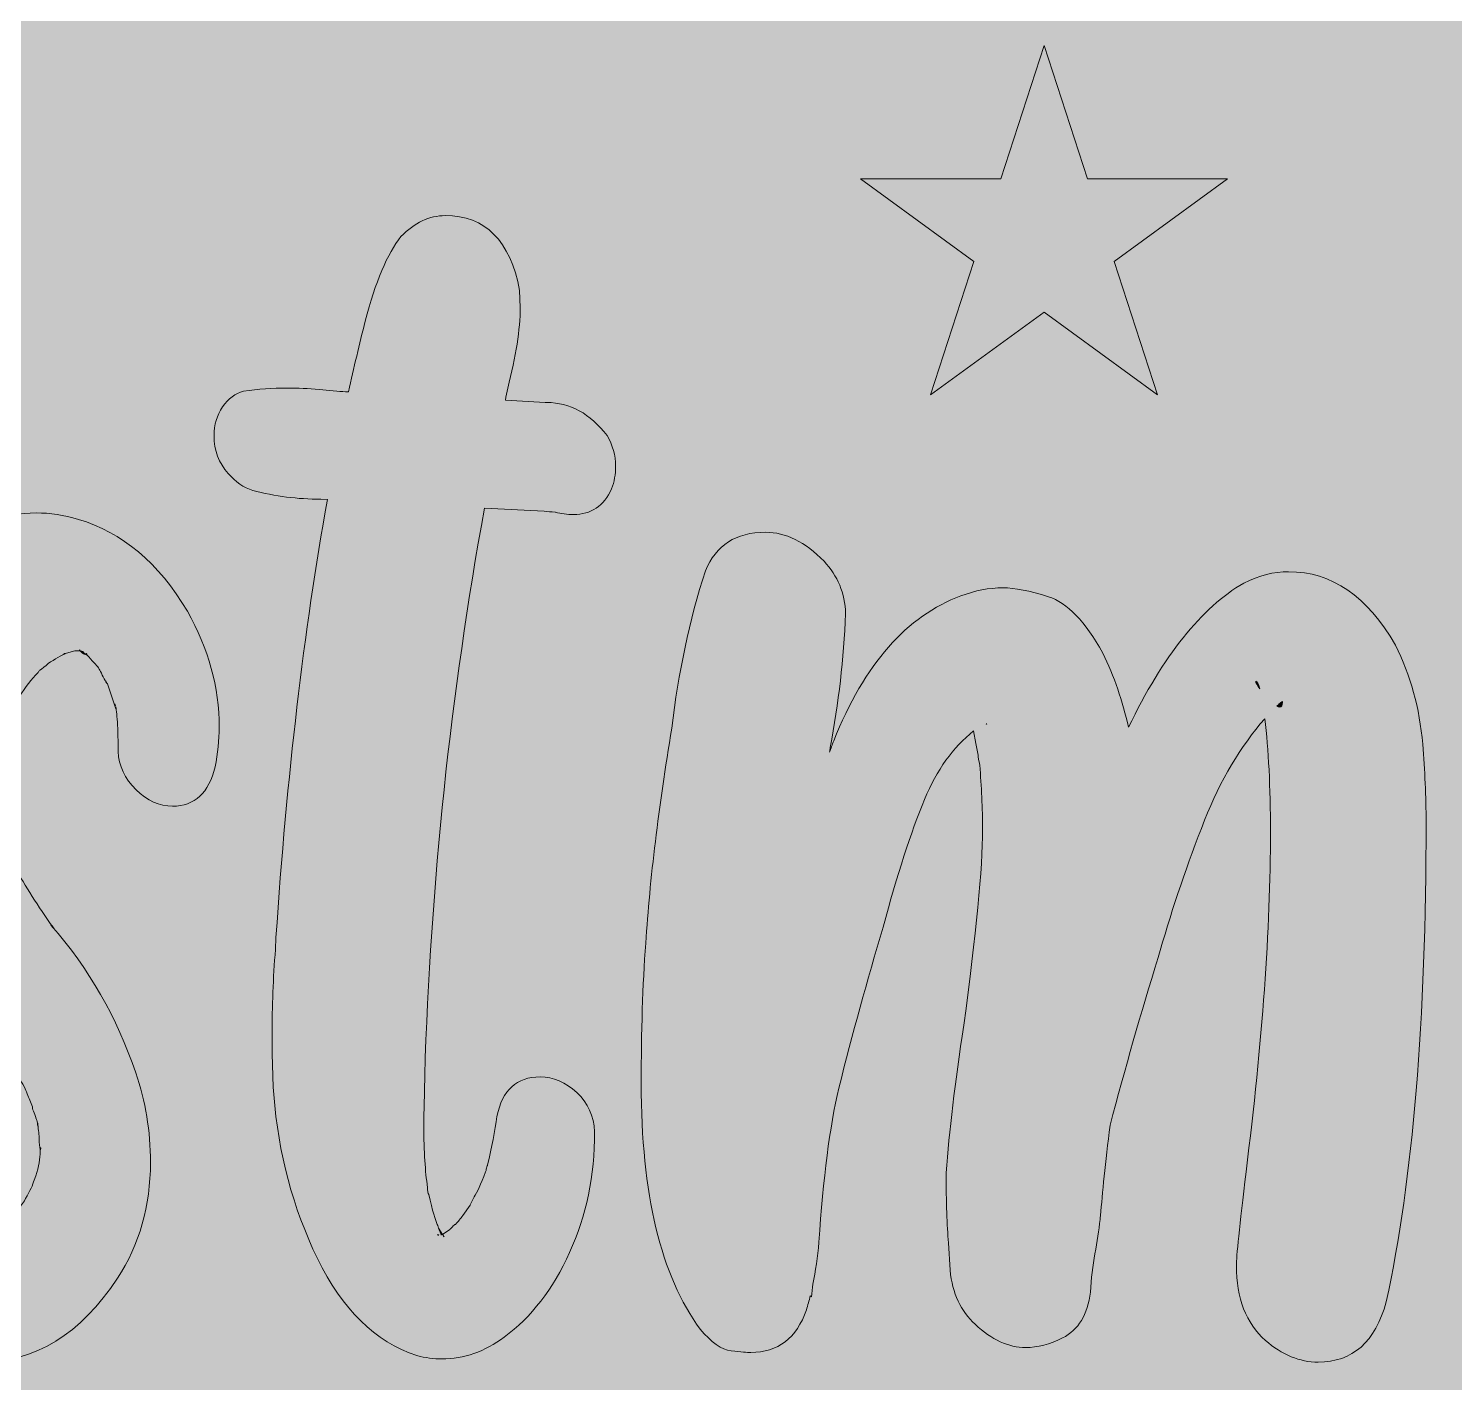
# Model space of a CAD drawing. Header units: centimetres. Extents: x 0.3 to 13.7, y -19.6 to -0.4.
# Drawn here: x 6.741 to 10.173, y -7.865 to -4.607 of the extents above; entities that cross this region are included whole.
import ezdxf

# ---------------------------------------------------------------- set-up
doc = ezdxf.new("R2010")
doc.units = ezdxf.units.CM
doc.header["$MEASUREMENT"] = 0
doc.layers.add('Layer 1', color=7, linetype='Continuous')

# ---------------------------------------------------------------- blocks, each defined once
blk = doc.blocks.new('block 2')
at = {"layer": 'Layer 1', "true_color": 0xe5c49d}
h = blk.add_hatch(color=31, dxfattribs=at)
h.dxf.hatch_style = 2
h.paths.add_polyline_path([(13.67987804552464, -19.57160136492208), (0.2901219509828587, -19.57160136492208), (0.2901219509828587, -0.4434165512211645), (13.67987804552464, -0.4434165512211645)])
blk = doc.blocks.new('block 3')
at = {"layer": 'Layer 1', "true_color": 0x6f3415}
h = blk.add_hatch(color=36, dxfattribs=at)
h.dxf.hatch_style = 2
edge = h.paths.add_edge_path()
edge.add_spline(control_points=[(6.864932152858771, -6.10304694447689), (6.86464384505215, -6.102692737743076), (6.864273163586532, -6.102565058571572), (6.864005449194724, -6.102173783691203), (6.864264926220645, -6.102544465156822), (6.864470860368203, -6.102680381694213), (6.864722100028237, -6.103034588428026), (6.864722100028237, -6.103034588428026), (6.864932152858771, -6.10304694447689), (6.864932152858771, -6.10304694447689)], knot_values=[0, 0, 0, 0, 1, 1, 1, 2, 2, 2, 3, 3, 3, 3], degree=3, periodic=1)
h = blk.add_hatch(color=36, dxfattribs=at)
h.dxf.hatch_style = 2
edge = h.paths.add_edge_path()
edge.add_spline(control_points=[(6.866060671987403, -6.104113683361272), (6.866060671987403, -6.104113683361272), (6.865632328960446, -6.104113683361272), (6.865632328960446, -6.104113683361272), (6.865743533400145, -6.104266074630438), (6.865850619156868, -6.104364923021273), (6.865961823596566, -6.104513195607527), (6.866184232475899, -6.104550263754083), (6.866390166623523, -6.104612043998364), (6.866620812868742, -6.104644993461975), (6.866435472135933, -6.104455534046222), (6.866237775354326, -6.104307261459969), (6.866060671987403, -6.104113683361272)], knot_values=[0, 0, 0, 0, 1, 1, 1, 2, 2, 2, 3, 3, 3, 4, 4, 4, 4], degree=3, periodic=1)
h = blk.add_hatch(color=36, dxfattribs=at)
h.dxf.hatch_style = 2
edge = h.paths.add_edge_path()
edge.add_spline(control_points=[(6.881769328763482, -6.113549586002592), (6.881369816517227, -6.113005919853026), (6.880793200904049, -6.112404592142123), (6.880414282072542, -6.111865044675532), (6.875772526386482, -6.111865044675532), (6.873536081543905, -6.109608006418238), (6.872831786759254, -6.105901191762111), (6.870484137477042, -6.1058682422985), (6.868770765369346, -6.10494977600037), (6.866620812868742, -6.104644993461975), (6.86778228146105, -6.105818818103081), (6.868849020345369, -6.107252119770108), (6.870162880206873, -6.107989364018402), (6.872411681098249, -6.109286749148037), (6.874701668819123, -6.11060472769242), (6.876983419174111, -6.111865044675532), (6.87829316035264, -6.112614644972657), (6.879133371674714, -6.113014157218912), (6.88014656768067, -6.113545467319648), (6.88054607992699, -6.113590772832091), (6.881530445152311, -6.113800825662626), (6.881769328763482, -6.113800825662626), (6.881769328763482, -6.113800825662626), (6.881769328763482, -6.113549586002592), (6.881769328763482, -6.113549586002592)], knot_values=[0, 0, 0, 0, 1, 1, 1, 2, 2, 2, 3, 3, 3, 4, 4, 4, 5, 5, 5, 6, 6, 6, 7, 7, 7, 8, 8, 8, 8], degree=3, periodic=1)
h = blk.add_hatch(color=36, dxfattribs=at)
h.dxf.hatch_style = 2
edge = h.paths.add_edge_path()
edge.add_spline(control_points=[(6.828036990981388, -6.111214292769211), (6.82680550477901, -6.111795027065365), (6.825265117355197, -6.112659950485099), (6.82340759134419, -6.113829656443261), (6.82340759134419, -6.113829656443261), (6.829420868453029, -6.110818899205899), (6.829420868453029, -6.110818899205899), (6.829420868453029, -6.110818899205899), (6.828036990981388, -6.111214292769211), (6.828036990981388, -6.111214292769211)], knot_values=[0, 0, 0, 0, 1, 1, 1, 2, 2, 2, 3, 3, 3, 3], degree=3, periodic=1)
h = blk.add_hatch(color=36, dxfattribs=at)
h.dxf.hatch_style = 2
edge = h.paths.add_edge_path()
edge.add_spline(control_points=[(6.881769328763482, -6.111865044675532), (6.881769328763482, -6.111865044675532), (6.879837666459364, -6.110493523252754), (6.879837666459364, -6.110493523252754), (6.88049665573154, -6.111234886183992), (6.88117623841853, -6.112050385408342), (6.881769328763482, -6.112507559215902), (6.881769328763482, -6.112507559215902), (6.881769328763482, -6.111865044675532), (6.881769328763482, -6.111865044675532)], knot_values=[0, 0, 0, 0, 1, 1, 1, 2, 2, 2, 3, 3, 3, 3], degree=3, periodic=1)
h = blk.add_hatch(color=36, dxfattribs=at)
h.dxf.hatch_style = 2
edge = h.paths.add_edge_path()
edge.add_spline(control_points=[(6.930971115299212, -6.183591908271636), (6.930971115299212, -6.183591908271636), (6.927680287621115, -6.176573672522694), (6.927680287621115, -6.176573672522694), (6.928009782257235, -6.177990499457914), (6.928104511965096, -6.17951441214989), (6.928928248555332, -6.180700592839858), (6.929751985145632, -6.181853824066214), (6.930324482075835, -6.182665204607588), (6.930971115299212, -6.183591908271636)], knot_values=[0, 0, 0, 0, 1, 1, 1, 2, 2, 2, 3, 3, 3, 3], degree=3, periodic=1)
h = blk.add_hatch(color=36, dxfattribs=at)
h.dxf.hatch_style = 2
edge = h.paths.add_edge_path()
edge.add_spline(control_points=[(9.694813309739207, -6.177776327944469), (9.694813309739207, -6.181120698500895), (9.698388326540885, -6.18743052078221), (9.704813471944842, -6.196125060492292), (9.701485576120222, -6.184123218372338), (9.698157680295601, -6.177776327944469), (9.694813309739207, -6.177776327944469)], knot_values=[0, 0, 0, 0, 1, 1, 1, 2, 2, 2, 2], degree=3, periodic=1)
h = blk.add_hatch(color=36, dxfattribs=at)
h.dxf.hatch_style = 2
edge = h.paths.add_edge_path()
edge.add_spline(control_points=[(6.948747350916769, -6.232064687924958), (6.948747350916769, -6.232064687924958), (6.95097967707637, -6.236813529367774), (6.95097967707637, -6.236813529367774), (6.950271263608744, -6.233926332618941), (6.949534019360482, -6.232064687924958), (6.948747350916769, -6.232064687924958)], knot_values=[0, 0, 0, 0, 1, 1, 1, 2, 2, 2, 2], degree=3, periodic=1)
h = blk.add_hatch(color=36, dxfattribs=at)
h.dxf.hatch_style = 2
edge = h.paths.add_edge_path()
edge.add_spline(control_points=[(9.759064763778776, -6.228189007267828), (9.759064763778776, -6.228189007267828), (9.759064763778776, -6.226253226280734), (9.759064763778776, -6.226253226280734), (9.75817100957834, -6.226253226280734), (9.756774776057837, -6.227221116774281), (9.754954318193418, -6.229161016444318), (9.753133860328935, -6.231096797431412), (9.750654413192276, -6.233362073054593), (9.747437721807353, -6.235940368582088), (9.746865224877151, -6.236414017121486), (9.74618152350725, -6.237332483419616), (9.745596670528185, -6.237867912203295), (9.74807611766478, -6.239111754454568), (9.750316681190268, -6.239816049239218), (9.752244224811475, -6.239816049239218), (9.756774776057837, -6.239816049239218), (9.759064763778776, -6.235940368582088), (9.759064763778776, -6.228189007267828)], knot_values=[0, 0, 0, 0, 1, 1, 1, 2, 2, 2, 3, 3, 3, 4, 4, 4, 5, 5, 5, 6, 6, 6, 6], degree=3, periodic=1)
h = blk.add_hatch(color=36, dxfattribs=at)
h.dxf.hatch_style = 2
h.paths.add_polyline_path([(9.047381061899499, -6.280327414747778), (9.046227830673207, -6.280051462990052), (9.046923888091905, -6.280541586261224)])
h = blk.add_hatch(color=36, dxfattribs=at)
h.dxf.hatch_style = 2
edge = h.paths.add_edge_path()
edge.add_spline(control_points=[(6.762846477228909, -7.239543961997459), (6.762846477228909, -7.239543961997459), (6.762846477228909, -7.241109061518934), (6.762846477228909, -7.241109061518934), (6.762846477228909, -7.241109061518934), (6.763834961137206, -7.247414765117305), (6.763834961137206, -7.247414765117305), (6.763834961137206, -7.247414765117305), (6.764222117334662, -7.247962549949847), (6.764222117334662, -7.247962549949847), (6.764222117334662, -7.245808478766332), (6.76369492591687, -7.242900688602749), (6.762846477228909, -7.239543961997459)], knot_values=[0, 0, 0, 0, 1, 1, 1, 2, 2, 2, 3, 3, 3, 4, 4, 4, 4], degree=3, periodic=1)
h = blk.add_hatch(color=36, dxfattribs=at)
h.dxf.hatch_style = 2
edge = h.paths.add_edge_path()
edge.add_spline(control_points=[(6.771063249716713, -7.302250909930336), (6.771063249716713, -7.300974118215451), (6.770581363811395, -7.300294535528494), (6.769687609610959, -7.300294535528494), (6.770087121857215, -7.301456004120737), (6.770074765808417, -7.303811890768867), (6.770301293370725, -7.30547995736412), (6.770301293370725, -7.30547995736412), (6.771063249716713, -7.302250909930336), (6.771063249716713, -7.302250909930336)], knot_values=[0, 0, 0, 0, 1, 1, 1, 2, 2, 2, 3, 3, 3, 3], degree=3, periodic=1)
h = blk.add_hatch(color=36, dxfattribs=at)
h.dxf.hatch_style = 2
edge = h.paths.add_edge_path()
edge.add_spline(control_points=[(7.728661154566526, -7.510310297895957), (7.728479932516692, -7.510096126382479), (7.728035114757962, -7.50989019223492), (7.727886842171676, -7.509676020721474), (7.727886842171676, -7.509676020721474), (7.725135561960298, -7.509676020721474), (7.725135561960298, -7.509676020721474), (7.725135561960298, -7.509676020721474), (7.727161953972276, -7.51015790662676), (7.727161953972276, -7.51015790662676), (7.727161953972276, -7.51015790662676), (7.728661154566526, -7.510310297895957), (7.728661154566526, -7.510310297895957)], knot_values=[0, 0, 0, 0, 1, 1, 1, 2, 2, 2, 3, 3, 3, 4, 4, 4, 4], degree=3, periodic=1)
h = blk.add_hatch(color=36, dxfattribs=at)
h.dxf.hatch_style = 2
edge = h.paths.add_edge_path()
edge.add_spline(control_points=[(7.734592058016367, -7.510598605702547), (7.734526159089143, -7.50867106208134), (7.734398479917607, -7.506887672363477), (7.734048391866801, -7.505804458747288), (7.733657116986432, -7.504820093521935), (7.732046711952484, -7.501751674723235), (7.729756724231545, -7.497591804942491), (7.731297111655358, -7.501899947309489), (7.733397639960512, -7.506208089676519), (7.734316106258609, -7.51049975731171), (7.734316106258609, -7.51049975731171), (7.734592058016367, -7.510598605702547), (7.734592058016367, -7.510598605702547)], knot_values=[0, 0, 0, 0, 1, 1, 1, 2, 2, 2, 3, 3, 3, 4, 4, 4, 4], degree=3, periodic=1)
h = blk.add_hatch(color=36, dxfattribs=at)
h.dxf.hatch_style = 2
edge = h.paths.add_edge_path()
edge.add_spline(control_points=[(7.737063267787075, -7.509111761157127), (7.737063267787075, -7.509111761157127), (7.737541035009418, -7.508786385203982), (7.737541035009418, -7.508786385203982), (7.737541035009418, -7.508786385203982), (7.737516322911756, -7.50875343574037), (7.737516322911756, -7.50875343574037), (7.737050911738213, -7.508399229006558), (7.736569025832959, -7.507740239734381), (7.736099495976505, -7.507740239734381), (7.736099495976505, -7.507740239734381), (7.737063267787075, -7.509111761157127), (7.737063267787075, -7.509111761157127)], knot_values=[0, 0, 0, 0, 1, 1, 1, 2, 2, 2, 3, 3, 3, 4, 4, 4, 4], degree=3, periodic=1)
h = blk.add_hatch(color=36, dxfattribs=at)
h.dxf.hatch_style = 2
edge = h.paths.add_edge_path()
edge.add_spline(control_points=[(7.738261804525906, -7.509873717503114), (7.738261804525906, -7.509873717503114), (7.738817826724334, -7.509676020721474), (7.738817826724334, -7.509676020721474), (7.738381246331492, -7.509099405108296), (7.737969378036373, -7.509107642474183), (7.737557509741255, -7.508778147838095), (7.737557509741255, -7.508778147838095), (7.737541035009418, -7.508786385203982), (7.737541035009418, -7.508786385203982), (7.737541035009418, -7.508786385203982), (7.738261804525906, -7.509873717503114), (7.738261804525906, -7.509873717503114)], knot_values=[0, 0, 0, 0, 1, 1, 1, 2, 2, 2, 3, 3, 3, 4, 4, 4, 4], degree=3, periodic=1)
h = blk.add_hatch(color=36, dxfattribs=at)
h.dxf.hatch_style = 2
edge = h.paths.add_edge_path()
edge.add_spline(control_points=[(7.737730494425202, -7.510063176918868), (7.737887004377376, -7.509989040625756), (7.738125887988547, -7.509956091162144), (7.738261804525906, -7.509873717503114), (7.738261804525906, -7.509873717503114), (7.738261804525906, -7.509873717503114), (7.738261804525906, -7.509873717503114), (7.738261804525906, -7.509873717503114), (7.737730494425202, -7.510063176918868), (7.737730494425202, -7.510063176918868)], knot_values=[0, 0, 0, 0, 1, 1, 1, 2, 2, 2, 3, 3, 3, 3], degree=3, periodic=1)
h = blk.add_hatch(color=36, dxfattribs=at)
h.dxf.hatch_style = 2
edge = h.paths.add_edge_path()
edge.add_spline(control_points=[(7.739254407117178, -7.511381155463283), (7.739254407117178, -7.511381155463283), (7.739744530388382, -7.511430579658701), (7.739744530388382, -7.511430579658701), (7.739493290728348, -7.511002236631778), (7.739015523506007, -7.50998080325987), (7.738817826724334, -7.509676020721474), (7.738686028869886, -7.509766631746391), (7.73839772106333, -7.509791343844085), (7.738261804525906, -7.509873717503114), (7.738261804525906, -7.509873717503114), (7.739254407117178, -7.511381155463283), (7.739254407117178, -7.511381155463283)], knot_values=[0, 0, 0, 0, 1, 1, 1, 2, 2, 2, 3, 3, 3, 4, 4, 4, 4], degree=3, periodic=1)
h = blk.add_hatch(color=36, dxfattribs=at)
h.dxf.hatch_style = 2
edge = h.paths.add_edge_path()
edge.add_spline(control_points=[(7.740770082443266, -7.513391072743488), (7.740498249368419, -7.512872118691647), (7.740181110781226, -7.512213129419439), (7.739938108487078, -7.511809498490208), (7.739938108487078, -7.511809498490208), (7.739571545704435, -7.511850685319739), (7.739571545704435, -7.511850685319739), (7.739571545704435, -7.511850685319739), (7.740543554880893, -7.51332929249924), (7.740543554880893, -7.51332929249924), (7.740543554880893, -7.51332929249924), (7.740770082443266, -7.513391072743488), (7.740770082443266, -7.513391072743488)], knot_values=[0, 0, 0, 0, 1, 1, 1, 2, 2, 2, 3, 3, 3, 4, 4, 4, 4], degree=3, periodic=1)
h = blk.add_hatch(color=36, dxfattribs=at)
h.dxf.hatch_style = 2
edge = h.paths.add_edge_path()
edge.add_spline(control_points=[(7.741556750886915, -7.514861442557102), (7.741264324397382, -7.514297182992786), (7.741041915517985, -7.513881196014692), (7.740790675857951, -7.513415784841213), (7.740790675857951, -7.513415784841213), (7.740568266978618, -7.513366360645795), (7.740568266978618, -7.513366360645795), (7.740568266978618, -7.513366360645795), (7.741556750886915, -7.514861442557102), (7.741556750886915, -7.514861442557102)], knot_values=[0, 0, 0, 0, 1, 1, 1, 2, 2, 2, 3, 3, 3, 3], degree=3, periodic=1)
at = {"layer": 'Layer 1', "lineweight": 0}
for points in [[(9.627102162020568, -4.96902113672706), (9.354157042840862, -5.167327483464104), (9.458409145703039, -5.488193478781647), (9.185464026523332, -5.289887132044603), (8.912518907343626, -5.488193478781647), (9.016775128888778, -5.167327483464104), (8.743830009709006, -4.96902113672706), (9.081211923661156, -4.96902113672706), (9.185464026523332, -4.648155141409484), (9.289724366751395, -4.96902113672706), (9.627102162020568, -4.96902113672706)], [(9.047381061899499, -6.280327414747778), (9.046227830673207, -6.280051462990052), (9.046923888091905, -6.280541586261224), (9.047381061899499, -6.280327414747778)]]:
    blk.add_lwpolyline(points, dxfattribs=at)
for points, knots in [([(12.76976433958519, -0.8146415603330415), (12.76976433958519, -0.8146415603330415), (1.200235656922308, -0.8146415603330415), (1.200235656922308, -0.8146415603330415), (0.9029820709643017, -0.8146415603330415), (0.6614048411413684, -1.056218790155975), (0.6614048411413684, -1.353472376113981), (0.6614048411413684, -1.353472376113981), (0.6614048411413684, -18.6615455400293), (0.6614048411413684, -18.6615455400293), (0.6614048411413684, -18.95879912598731), (0.9029820709643017, -19.20037635581024), (1.200235656922308, -19.20037635581024), (1.200235656922308, -19.20037635581024), (12.76976433958519, -19.20037635581024), (12.76976433958519, -19.20037635581024), (13.0670179255432, -19.20037635581024), (13.30859515536619, -18.95879912598731), (13.30859515536619, -18.6615455400293), (13.30859515536619, -18.6615455400293), (13.30859515536619, -1.353472376113981), (13.30859515536619, -1.353472376113981), (13.30859515536619, -1.056218790155975), (13.0670179255432, -0.8146415603330415), (12.76976433958519, -0.8146415603330415)], [0, 0, 0, 0, 1, 1, 1, 2, 2, 2, 3, 3, 3, 4, 4, 4, 5, 5, 5, 6, 6, 6, 7, 7, 7, 8, 8, 8, 8]), ([(7.92469398831447, -5.278223021926657), (7.92469398831447, -5.331234590192262), (7.914660876645222, -5.395848488331564), (7.894627602770339, -5.472089428442255), (7.892667109685521, -5.481817757573108), (7.8909290254801, -5.491850869242388), (7.889001481858893, -5.501616266519796), (7.889001481858893, -5.501616266519796), (7.984876183598245, -5.506982910405289), (7.984876183598245, -5.506982910405289), (7.984876183598245, -5.506982910405289), (7.988945442354103, -5.506982910405289), (7.988945442354103, -5.506982910405289), (8.044547662196, -5.506982910405289), (8.092830982433572, -5.533490753879579), (8.133865420676948, -5.586477610047458), (8.147506498611486, -5.609744050039101), (8.154368224408286, -5.634316112526298), (8.154368224408286, -5.660140254630686), (8.154368224408286, -5.679535132648144), (8.151147414340453, -5.697653218950714), (8.144796405229606, -5.714428614611176), (8.12565276687212, -5.75581314090539), (8.095116851471534, -5.776468335905927), (8.053188659027786, -5.776468335905927), (8.037690055082177, -5.776468335905927), (8.023122273483592, -5.774532554918833), (8.009481195549053, -5.77065275557876), (8.009481195549053, -5.77065275557876), (8.00918053169357, -5.770438584065281), (8.00918053169357, -5.770438584065281), (7.999176250805022, -5.770216175185916), (7.989933926262399, -5.769721933231768), (7.982124903386802, -5.768716974591666), (7.982124903386802, -5.768716974591666), (7.838761787219481, -5.760957375911519), (7.838761787219481, -5.760957375911519), (7.757088304296071, -6.209193641496627), (7.709010918206125, -6.664439905464821), (7.694896191732156, -7.126832084353397), (7.69461200260851, -7.155955291501738), (7.693808859433024, -7.192224413570493), (7.69243321932727, -7.236158404611534), (7.69263915347483, -7.299623190207423), (7.695283347929549, -7.350307702605598), (7.700530550009489, -7.387540596484923), (7.701461372356448, -7.39141215845911), (7.701922664846952, -7.395967421803197), (7.701922664846952, -7.401119894175213), (7.701922664846952, -7.401119894175213), (7.70343834017304, -7.410481660523422), (7.70343834017304, -7.410481660523422), (7.70343834017304, -7.410481660523422), (7.704636876911871, -7.412746936146603), (7.704636876911871, -7.412746936146603), (7.71374328491707, -7.451511980083823), (7.720563823884372, -7.475462121445399), (7.725135561960298, -7.484490274474545), (7.727129004508664, -7.488440091424785), (7.727849774025152, -7.492385789692083), (7.729320143838766, -7.496343844008243), (7.729320143838766, -7.496343844008243), (7.737516322911756, -7.50875343574037), (7.737516322911756, -7.50875343574037), (7.737532797643531, -7.50876167310629), (7.737545153692393, -7.508769910472176), (7.737557509741255, -7.508778147838095), (7.737557509741255, -7.508778147838095), (7.755206066187403, -7.496871035426003), (7.755206066187403, -7.496871035426003), (7.755206066187403, -7.496871035426003), (7.755206066187403, -7.496117316445934), (7.755206066187403, -7.496117316445934), (7.756136888534363, -7.496117316445934), (7.757722581470587, -7.494836406048074), (7.760012569191525, -7.492237517105861), (7.7622613700829, -7.489663340261309), (7.764777885366083, -7.487089163416789), (7.767529165577526, -7.484490274474545), (7.767529165577526, -7.484490274474545), (7.768884212268529, -7.484490274474545), (7.768884212268529, -7.484490274474545), (7.775239340062287, -7.478036298289918), (7.781207311658651, -7.470910976784254), (7.786668685252037, -7.463159615469994), (7.786668685252037, -7.463159615469994), (7.804420208771933, -7.43799034395487), (7.804420208771933, -7.43799034395487), (7.804420208771933, -7.43799034395487), (7.804420208771933, -7.437953275808314), (7.804420208771933, -7.437953275808314), (7.804420208771933, -7.437953275808314), (7.813992027950676, -7.418558397790826), (7.813992027950676, -7.418558397790826), (7.820343037061458, -7.408232859632046), (7.829486513213309, -7.388216060488937), (7.841348320112863, -7.358458576166113), (7.841348320112863, -7.358458576166113), (7.842703366803867, -7.354582895508983), (7.842703366803867, -7.354582895508983), (7.842703366803867, -7.350707214851853), (7.843593002321327, -7.347161028830811), (7.845454647015309, -7.343923744031139), (7.845948888969425, -7.343034108513679), (7.845841803212702, -7.342358644509665), (7.846204247312435, -7.341514314504647), (7.85666982069155, -7.29896831961819), (7.86421524785825, -7.259919086557325), (7.868663425445615, -7.224696109958203), (7.881414867862693, -7.161375478265593), (7.916052991482749, -7.129698687687481), (7.972553084208059, -7.129698687687481), (8.004444046299648, -7.129698687687481), (8.033814374425079, -7.142293620152419), (8.060709374096762, -7.167499959814099), (8.087600255085533, -7.192706299475779), (8.101937390438835, -7.224053595417802), (8.103799035132818, -7.26152537290833), (8.103799035132818, -7.367523797341846), (8.083724574428372, -7.464457000599629), (8.043616839849042, -7.552341457413517), (8.00351322395269, -7.640246507642155), (7.951123576812673, -7.70809769058116), (7.886447898429123, -7.755911480962275), (7.839058332391988, -7.790809081608251), (7.788917486143412, -7.808243466540921), (7.736099495976505, -7.808243466540921), (7.716959976301993, -7.808243466540921), (7.696889634280587, -7.805644577598676), (7.675925538058681, -7.800496223909605), (7.575676795025075, -7.766896008393263), (7.495972042552435, -7.689011713785042), (7.436720669615683, -7.566872170865548), (7.377477534044754, -7.444732627946053), (7.342406948714831, -7.313239556044268), (7.331480082845148, -7.172343530964775), (7.328769989463268, -7.124546215315466), (7.32736963725979, -7.07671183151957), (7.32736963725979, -7.028893922455512), (7.32736963725979, -6.960383750244331), (7.330120917471232, -6.891894171447899), (7.335586409747593, -6.823383999236718), (7.335586409747593, -6.823383999236718), (7.336941456438534, -6.794301978917908), (7.336941456438534, -6.794301978917908), (7.362815022738308, -6.406408537251595), (7.404261329276803, -6.05573563341581), (7.460526657073917, -5.740479284277874), (7.460526657073917, -5.740479284277874), (7.444937442103423, -5.739634954272856), (7.444937442103423, -5.739634954272856), (7.389331103578485, -5.739634954272856), (7.334659706083546, -5.732546700913748), (7.280910893569679, -5.718304295268307), (7.259057161830313, -5.711854437766624), (7.239448112299346, -5.698287496125197), (7.222129050489318, -5.677595232978106), (7.19938156454958, -5.653047882588603), (7.18795221935983, -5.622668477140158), (7.18795221935983, -5.586477610047458), (7.18795221935983, -5.560632874528352), (7.194809826473654, -5.537712403904603), (7.208446785725281, -5.517658536614938), (7.222129050489318, -5.497625262740024), (7.239023887955366, -5.485030330275086), (7.259057161830313, -5.479840789756516), (7.293662335986757, -5.474704792116307), (7.328769989463268, -5.472089428442255), (7.364297748600785, -5.472089428442255), (7.389796514751965, -5.472089428442255), (7.415295280903209, -5.47338681357189), (7.440831115200977, -5.475965109099386), (7.440831115200977, -5.475965109099386), (7.483220600135293, -5.479840789756516), (7.483220600135293, -5.479840789756516), (7.492627671995977, -5.480211471222135), (7.50217066039402, -5.480771612103507), (7.511590088303565, -5.4811587683009), (7.524345649403619, -5.423167712347227), (7.537603689823675, -5.366362837083523), (7.551541312930722, -5.311180722902598), (7.57614632488153, -5.21684640858706), (7.604857663734785, -5.148995225648054), (7.637679448173333, -5.10761069935384), (7.670460045782383, -5.074014602520442), (7.70599192360281, -5.05719802003048), (7.74427920031772, -5.05719802003048), (7.840878790256472, -5.05719802003048), (7.900558506220116, -5.117297841655193), (7.923343060306506, -5.237497484904651), (7.923343060306506, -5.237497484904651), (7.92469398831447, -5.278223021926657), (7.92469398831447, -5.278223021926657)], [0, 0, 0, 0, 1, 1, 1, 2, 2, 2, 3, 3, 3, 4, 4, 4, 5, 5, 5, 6, 6, 6, 7, 7, 7, 8, 8, 8, 9, 9, 9, 10, 10, 10, 11, 11, 11, 12, 12, 12, 13, 13, 13, 14, 14, 14, 15, 15, 15, 16, 16, 16, 17, 17, 17, 18, 18, 18, 19, 19, 19, 20, 20, 20, 21, 21, 21, 22, 22, 22, 23, 23, 23, 24, 24, 24, 25, 25, 25, 26, 26, 26, 27, 27, 27, 28, 28, 28, 29, 29, 29, 30, 30, 30, 31, 31, 31, 32, 32, 32, 33, 33, 33, 34, 34, 34, 35, 35, 35, 36, 36, 36, 37, 37, 37, 38, 38, 38, 39, 39, 39, 40, 40, 40, 41, 41, 41, 42, 42, 42, 43, 43, 43, 44, 44, 44, 45, 45, 45, 46, 46, 46, 47, 47, 47, 48, 48, 48, 49, 49, 49, 50, 50, 50, 51, 51, 51, 52, 52, 52, 53, 53, 53, 54, 54, 54, 55, 55, 55, 56, 56, 56, 57, 57, 57, 58, 58, 58, 59, 59, 59, 60, 60, 60, 61, 61, 61, 62, 62, 62, 63, 63, 63, 64, 64, 64, 64]), ([(6.689163239230995, -6.56272491130061), (6.692235776712606, -6.574759702884175), (6.694937632728663, -6.587313448519613), (6.698619735287065, -6.598483316683411), (6.698619735287065, -6.598483316683411), (6.70578624362226, -6.618837847828495), (6.70578624362226, -6.618837847828495), (6.706634692310221, -6.620291742910302), (6.707260732118785, -6.622400508581343), (6.70817507973397, -6.62368965634509), (6.70817507973397, -6.62368965634509), (6.70817507973397, -6.625625437332183), (6.70817507973397, -6.625625437332183), (6.733476149103542, -6.670506725452022), (6.764222117334662, -6.718596467590863), (6.800289423938769, -6.769783459309073), (6.801067855016595, -6.770323006775695), (6.801903947655694, -6.77103142024329), (6.802488800634759, -6.77103142024329), (6.802488800634759, -6.77103142024329), (6.802488800634759, -6.772971319913358), (6.802488800634759, -6.772971319913358), (6.802488800634759, -6.771690409515497), (6.802023389461279, -6.77103142024329), (6.801133753943819, -6.77103142024329), (6.800833090088335, -6.770607195899309), (6.80059832516014, -6.770215921018941), (6.800289423938769, -6.769783459309073), (6.799865199594788, -6.76949103281954), (6.799564535739369, -6.769561050429708), (6.79907853115114, -6.769095639256197), (6.797801739436223, -6.767901221200341), (6.796529066404281, -6.766348477727729), (6.795252274689428, -6.76458156274164), (6.795425259373375, -6.764832802401673), (6.795482920934712, -6.764960481573145), (6.795672380350433, -6.765219958599066), (6.8867694098663, -6.868644206188062), (6.95467825436661, -6.986908068450395), (6.999316540192302, -7.120011545386128), (7.023031916625651, -7.188521717597309), (7.034852536695769, -7.260265055925219), (7.034852536695769, -7.335208610906276), (7.034852536695769, -7.439889056795375), (7.008427066880477, -7.532946579396061), (6.955588483298819, -7.614381178708267), (6.866270724817937, -7.748823227603166), (6.757385103635587, -7.816015421269931), (6.628890432922271, -7.816015421269931), (6.617963567052588, -7.816015421269931), (6.592217679924349, -7.813725433549057), (6.551665127586291, -7.809211357034468), (6.511112575248167, -7.804680805788074), (6.462133197591834, -7.77206907418006), (6.404726994617291, -7.711310263283139), (6.352782165236005, -7.654447726458097), (6.315891122041662, -7.584660762532031), (6.294016796887546, -7.501928778090158), (6.283983685218234, -7.465754385729264), (6.278983604115417, -7.428925122779138), (6.278983604115417, -7.39141215845911), (6.278983604115417, -7.34489575320763), (6.286710253332016, -7.297098437558321), (6.302212975960536, -7.247962549949847), (6.321356614317959, -7.202722936413251), (6.355978263206177, -7.180115485693817), (6.40610263472298, -7.180115485693817), (6.453471607345365, -7.180115485693817), (6.494468977442153, -7.204679310815094), (6.529111219745185, -7.25377401159407), (6.546413806823439, -7.278341955398291), (6.555091871801683, -7.305488194730008), (6.555091871801683, -7.335208610906276), (6.555091871801683, -7.344253238667227), (6.553930403209439, -7.353610886332492), (6.551665127586291, -7.363322740731539), (6.549375139865352, -7.373009883032893), (6.547789446929128, -7.383026519970366), (6.546879217996919, -7.393372651543896), (6.546879217996919, -7.393372651543896), (6.544523331348756, -7.415086348062927), (6.544523331348756, -7.415086348062927), (6.544523331348756, -7.415086348062927), (6.546879217996919, -7.441824837782469), (6.546879217996919, -7.441824837782469), (6.546879217996919, -7.441824837782469), (6.547682361172406, -7.446915529910236), (6.547682361172406, -7.446915529910236), (6.548127178931136, -7.448727750408768), (6.548749100056788, -7.450325799393887), (6.549630498208361, -7.451511980083823), (6.549630498208361, -7.451511980083823), (6.549630498208361, -7.454996385860584), (6.549630498208361, -7.454996385860584), (6.549630498208361, -7.454996385860584), (6.560355548613397, -7.484313171107622), (6.560355548613397, -7.484313171107622), (6.562917369409118, -7.488015867080804), (6.565808684840896, -7.492336365496665), (6.569449600569798, -7.498053097433028), (6.571628383850974, -7.501512791112064), (6.57311110971345, -7.504276427372369), (6.57491097416312, -7.507353083536956), (6.575112789627767, -7.507402507732374), (6.5754052161173, -7.507740239734381), (6.575590556850109, -7.507740239734381), (6.579140861554063, -7.511537665415425), (6.582275179279987, -7.515034427241049), (6.584968797930093, -7.518201694430553), (6.589647621762741, -7.52012100068584), (6.593688049737899, -7.5214430979132), (6.597085963172719, -7.522155630063769), (6.597085963172719, -7.522155630063769), (6.594734195207533, -7.521323656107614), (6.594734195207533, -7.521323656107614), (6.594734195207533, -7.521323656107614), (6.607036701182905, -7.521323656107614), (6.607036701182905, -7.521323656107614), (6.607036701182905, -7.522254478454605), (6.605496313759155, -7.522443937870358), (6.604104198921628, -7.522707533579222), (6.604104198921628, -7.522707533579222), (6.613857240150206, -7.521323656107614), (6.613857240150206, -7.521323656107614), (6.610990636816154, -7.522954654556313), (6.609627352759262, -7.523160588703871), (6.607852200407318, -7.523761916414743), (6.607852200407318, -7.523761916414743), (6.642453255880787, -7.513650549769409), (6.642453255880787, -7.513650549769409), (6.642453255880787, -7.513650549769409), (6.650764758076387, -7.507740239734381), (6.650764758076387, -7.507740239734381), (6.658050708217167, -7.503864559077251), (6.664887721916243, -7.499350482562662), (6.671284036539562, -7.494177416775898), (6.671284036539562, -7.494177416775898), (6.686317229311628, -7.482550374804507), (6.686317229311628, -7.482550374804507), (6.686626130532999, -7.482550374804507), (6.686576706337613, -7.483069328856348), (6.686790877851059, -7.483221720125546), (6.687635207856045, -7.482253829632), (6.688767845667651, -7.48099351264892), (6.689047916108321, -7.480598119085608), (6.689941670308757, -7.479337802102529), (6.69131731041451, -7.477402021115435), (6.693137768278929, -7.474782538758441), (6.706815914360055, -7.460581319942499), (6.719567356777133, -7.445062122582173), (6.731420926310864, -7.428266133506961), (6.731420926310864, -7.428266133506961), (6.734155731790468, -7.422450553179762), (6.734155731790468, -7.422450553179762), (6.745082597660151, -7.404357178974916), (6.751923730042201, -7.389476377472016), (6.754650298155918, -7.37785345418357), (6.754650298155918, -7.37785345418357), (6.759254985695456, -7.368042751393687), (6.759254985695456, -7.368042751393687), (6.765919014710585, -7.345118162086995), (6.76935811497484, -7.325595604898034), (6.769543455707649, -7.309565690851754), (6.769370471023702, -7.303428853254386), (6.768583802580054, -7.295990511844439), (6.766956922814266, -7.28673171257001), (6.766956922814266, -7.273827878883734), (6.766042575199082, -7.26152537290833), (6.764222117334662, -7.249902449619883), (6.764222117334662, -7.249902449619883), (6.763834961137206, -7.247414765117305), (6.763834961137206, -7.247414765117305), (6.763834961137206, -7.247414765117305), (6.762846477228909, -7.246022650279778), (6.762846477228909, -7.246022650279778), (6.762846477228909, -7.246022650279778), (6.762846477228909, -7.241109061518934), (6.762846477228909, -7.241109061518934), (6.762846477228909, -7.241109061518934), (6.76233987922593, -7.237859420670399), (6.76233987922593, -7.237859420670399), (6.761705602051415, -7.235561195583606), (6.761104274340576, -7.233304157326311), (6.76011579043228, -7.230503452919452), (6.757385103635587, -7.222756210288135), (6.755099234597624, -7.216631728739629), (6.753299370147955, -7.212101177493267), (6.751454200185746, -7.207587100978678), (6.750548089936513, -7.204040914957636), (6.750548089936513, -7.201425551283585), (6.746903055524634, -7.191095894441862), (6.742796728622253, -7.180770356283049), (6.7382414652781, -7.170403631294739), (6.735358387212274, -7.163867281451115), (6.733727388763576, -7.159447934644387), (6.732673005928056, -7.156012953063043), (6.732673005928056, -7.156012953063043), (6.727314599408417, -7.147137191303095), (6.727314599408417, -7.147137191303095), (6.704530045322092, -7.111032816552401), (6.689904602162169, -7.088091752513902), (6.683141724756205, -7.077832113282314), (6.683137606073294, -7.077832113282314), (6.683133487390318, -7.077823875916428), (6.683125250024431, -7.077819757233484), (6.683129368707407, -7.077823875916428), (6.683129368707407, -7.077823875916428), (6.683133487390318, -7.077823875916428), (6.682239733189882, -7.077222548205524), (6.681568387868844, -7.07704132615569), (6.680159798299543, -7.075410327706992), (6.679550233222753, -7.074726626337091), (6.679541995856866, -7.074463030628195), (6.679064228634524, -7.073865821600267), (6.677021361890644, -7.071555240464612), (6.674562508168798, -7.068457990885275), (6.671284036539562, -7.063787404418545), (6.671284036539562, -7.063787404418545), (6.663067264051823, -7.054079668702443), (6.663067264051823, -7.054079668702443), (6.629355844095815, -7.01531050608228), (6.596534059657202, -6.975260433064255), (6.564663690980426, -6.933875906770041), (6.489003485165856, -6.851189227840642), (6.42659720108843, -6.75357644189587), (6.377387177186813, -6.64114463469251), (6.34185118068341, -6.551962792748987), (6.324087301114652, -6.45956425942051), (6.324087301114652, -6.363907847877613), (6.324087301114652, -6.313495168554221), (6.329083263534494, -6.261822172247782), (6.339124612569693, -6.208798247933315), (6.371011455978306, -6.052440687054801), (6.436613838025904, -5.934180943475412), (6.53594823344426, -5.854023135878059), (6.607926336700429, -5.799738894580512), (6.682655720167976, -5.772592655248796), (6.76011579043228, -5.772592655248796), (6.792921100138991, -5.772592655248796), (6.826628401412088, -5.777765721035561), (6.861274762398031, -5.788111852609123), (6.966960166927232, -5.819129653915025), (7.054457467543696, -5.892796417181198), (7.123704884003172, -6.009120379773494), (7.174739484452184, -6.099599606846684), (7.200275318749952, -6.192657129447336), (7.200275318749952, -6.288288828892541), (7.200275318749952, -6.31931074888142), (7.197054508682118, -6.351008132874281), (7.190703499571272, -6.383286251163263), (7.175200776942752, -6.446619238904704), (7.1410239458132, -6.478279554751009), (7.08817300618268, -6.478279554751009), (7.056277925408179, -6.478279554751009), (7.026870529136225, -6.465046226428614), (7.000016716294041, -6.438542501637299), (6.973121716622358, -6.41207584499254), (6.958763987854242, -6.381346351493226), (6.956943529989823, -6.346452869530193), (6.956943529989823, -6.320608134011055), (6.956482237499255, -6.299915870863932), (6.955588483298819, -6.284417266918354), (6.954406421291827, -6.261995156931729), (6.953026662503162, -6.247575647919398), (6.951482156396438, -6.239556572213298), (6.951482156396438, -6.239556572213298), (6.951482156396438, -6.243708204628154), (6.951482156396438, -6.243708204628154), (6.951482156396438, -6.243708204628154), (6.931119387885435, -6.184003776566754), (6.931119387885435, -6.184003776566754), (6.928714077041886, -6.181322513965479), (6.926185205709841, -6.177512732235573), (6.923466874962011, -6.171964866300245), (6.920270776991837, -6.16551089011562), (6.917321799998724, -6.15970354715434), (6.914570519787281, -6.154530481367575), (6.912140496846072, -6.149942268559875), (6.91020883454189, -6.14639196385589), (6.908507818483056, -6.143311189008359), (6.908507818483056, -6.143311189008359), (6.90774998081998, -6.142882845981435), (6.90774998081998, -6.142882845981435), (6.90774998081998, -6.142882845981435), (6.899537327015215, -6.133195703680082), (6.899537327015215, -6.133195703680082), (6.892552040729854, -6.126589336226258), (6.887164803429644, -6.120563703068557), (6.882836067647864, -6.114875801912895), (6.882683676378667, -6.114809902985671), (6.882601302719605, -6.114846971132226), (6.882448911450472, -6.11476871615614), (6.881876414520205, -6.11450923913022), (6.880887930611909, -6.113932623517042), (6.88014656768067, -6.113545467319648), (6.879030404600902, -6.11342602551403), (6.87796366571652, -6.11333129580617), (6.87562837248317, -6.112832935169079), (6.872914160418316, -6.112289269019513), (6.869627451423194, -6.109216731537869), (6.865961823596566, -6.104513195607527), (6.86529459695844, -6.104406109850804), (6.864660319783988, -6.104245481215687), (6.864005449194724, -6.104113683361272), (6.864005449194724, -6.104113683361272), (6.853078583325041, -6.104113683361272), (6.853078583325041, -6.104113683361272), (6.853078583325041, -6.104113683361272), (6.832588135642565, -6.10992102632252), (6.832588135642565, -6.10992102632252), (6.832588135642565, -6.10992102632252), (6.821002280500642, -6.115402993330656), (6.821002280500642, -6.115402993330656), (6.819787269030037, -6.116214373872061), (6.818951176390939, -6.116671547679621), (6.8175261120898, -6.117676506319755), (6.802023389461279, -6.125444342365822), (6.786990196689214, -6.135790473939351), (6.772418296407652, -6.148698426308602), (6.772418296407652, -6.148698426308602), (6.768526141018716, -6.151070787688506), (6.768526141018716, -6.151070787688506), (6.767088720668715, -6.152883008187071), (6.765762504758412, -6.154275123024598), (6.764222117334662, -6.156466262354669), (6.748558766070993, -6.172883332598373), (6.733933322911135, -6.192167006176164), (6.71981447775419, -6.21288398142098), (6.707198951874537, -6.236356355560182), (6.696568631177361, -6.261776866735308), (6.687771124393468, -6.289013717091973), (6.67904363521971, -6.325838861359157), (6.673821145237559, -6.363726625827747), (6.672111891812775, -6.402660535765969), (6.67375112762736, -6.456388754865087), (6.67944314746603, -6.509733936449755), (6.689163239230995, -6.56272491130061)], [0, 0, 0, 0, 1, 1, 1, 2, 2, 2, 3, 3, 3, 4, 4, 4, 5, 5, 5, 6, 6, 6, 7, 7, 7, 8, 8, 8, 9, 9, 9, 10, 10, 10, 11, 11, 11, 12, 12, 12, 13, 13, 13, 14, 14, 14, 15, 15, 15, 16, 16, 16, 17, 17, 17, 18, 18, 18, 19, 19, 19, 20, 20, 20, 21, 21, 21, 22, 22, 22, 23, 23, 23, 24, 24, 24, 25, 25, 25, 26, 26, 26, 27, 27, 27, 28, 28, 28, 29, 29, 29, 30, 30, 30, 31, 31, 31, 32, 32, 32, 33, 33, 33, 34, 34, 34, 35, 35, 35, 36, 36, 36, 37, 37, 37, 38, 38, 38, 39, 39, 39, 40, 40, 40, 41, 41, 41, 42, 42, 42, 43, 43, 43, 44, 44, 44, 45, 45, 45, 46, 46, 46, 47, 47, 47, 48, 48, 48, 49, 49, 49, 50, 50, 50, 51, 51, 51, 52, 52, 52, 53, 53, 53, 54, 54, 54, 55, 55, 55, 56, 56, 56, 57, 57, 57, 58, 58, 58, 59, 59, 59, 60, 60, 60, 61, 61, 61, 62, 62, 62, 63, 63, 63, 64, 64, 64, 65, 65, 65, 66, 66, 66, 67, 67, 67, 68, 68, 68, 69, 69, 69, 70, 70, 70, 71, 71, 71, 72, 72, 72, 73, 73, 73, 74, 74, 74, 75, 75, 75, 76, 76, 76, 77, 77, 77, 78, 78, 78, 79, 79, 79, 80, 80, 80, 81, 81, 81, 82, 82, 82, 83, 83, 83, 84, 84, 84, 85, 85, 85, 86, 86, 86, 87, 87, 87, 88, 88, 88, 89, 89, 89, 90, 90, 90, 91, 91, 91, 92, 92, 92, 93, 93, 93, 94, 94, 94, 95, 95, 95, 96, 96, 96, 97, 97, 97, 98, 98, 98, 99, 99, 99, 100, 100, 100, 101, 101, 101, 102, 102, 102, 103, 103, 103, 104, 104, 104, 105, 105, 105, 106, 106, 106, 107, 107, 107, 108, 108, 108, 109, 109, 109, 110, 110, 110, 111, 111, 111, 112, 112, 112, 112]), ([(8.679228467618632, -6.321246529868481), (8.753043503470995, -6.136432988479753), (8.85507151753952, -6.020104907204514), (8.985427832946753, -5.972286998140423), (9.019102184756175, -5.959387283137092), (9.05285067285877, -5.952896238805911), (9.086566211497756, -5.952896238805911), (9.114812139177467, -5.952896238805911), (9.151237771198394, -5.960005085579769), (9.195917243853584, -5.974222779127517), (9.240555529679341, -5.988465184772958), (9.284304179987572, -6.033688323577747), (9.32712200794878, -6.109925145005495), (9.354107618645411, -6.165716824263178), (9.3746598465722, -6.225256505006552), (9.388782810412057, -6.288523593820768), (9.471531269585734, -6.116951618120323), (9.56392980291418, -6.000953031481172), (9.666139039032538, -5.94126919683452), (9.702564671053466, -5.923175822629642), (9.738561960047438, -5.914122957502804), (9.774097956550841, -5.914122957502804), (9.87798761531335, -5.914122957502804), (9.96362327123583, -5.972945987412632), (10.03108729797741, -6.090550860402788), (10.06750881131536, -6.1629367132711), (10.08940372988423, -6.242431412913269), (10.09668968002501, -6.328997891182773), (10.10215105361833, -6.392351472338964), (10.10490233382977, -6.455029589491172), (10.10490233382977, -6.517069310785922), (10.10490233382977, -6.992719530094618), (10.07297430359166, -7.3772109396432), (10.00922944755507, -7.670605319675882), (9.982766909593252, -7.767538522933665), (9.928087274732363, -7.816015421269931), (9.845202899021324, -7.816015421269931), (9.80052342636607, -7.816015421269931), (9.75817100957834, -7.798556324239568), (9.718067393681986, -7.763662842276535), (9.671604531308835, -7.722315384128876), (9.648354566049031, -7.662215562504163), (9.648354566049031, -7.583359258719421), (9.648354566049031, -7.563968499384908), (9.656064740533793, -7.489024944403882), (9.671604531308835, -7.358458576166113), (9.710744375394619, -7.045689911530724), (9.73034930624261, -6.772971319913358), (9.73034930624261, -6.540319276045791), (9.73034930624261, -6.431759030816585), (9.725654007678187, -6.341551636818179), (9.716741177771684, -6.26779426252709), (9.658404152450053, -6.334788759412215), (9.609811930991176, -6.415827965161141), (9.57182531813175, -6.512205146220496), (9.530790879888373, -6.616267789666918), (9.49525488338497, -6.72061874091993), (9.465188497840776, -6.825323898906754), (9.465188497840776, -6.825323898906754), (9.459723005564479, -6.842758283839425), (9.459723005564479, -6.842758283839425), (9.418770940980163, -6.975779387116129), (9.38045895216753, -7.11008140079066), (9.34450285000312, -7.245553120423355), (9.333143522423505, -7.337136154527482), (9.325470416085333, -7.409970943837467), (9.321660634355458, -7.463159615469994), (9.320766880155023, -7.465754385729264), (9.320301468981542, -7.468971077114218), (9.320301468981542, -7.472846757771348), (9.3175501887701, -7.498712086705236), (9.313480930014242, -7.52616722725829), (9.307978369591357, -7.555245128894157), (9.302516995997971, -7.58433126789591), (9.29887608026907, -7.615040167980475), (9.297051503721674, -7.647334761001264), (9.290655189098354, -7.701623120981785), (9.268377233015071, -7.738452383931912), (9.230094074983137, -7.757851380632312), (9.199092748409008, -7.773349984577888), (9.16948765535538, -7.781097227209205), (9.141237608992759, -7.781097227209205), (9.10024023889597, -7.781097227209205), (9.059671211826071, -7.762381931878706), (9.019563477246743, -7.724893679656372), (8.984925353626688, -7.693855284935719), (8.964892079751804, -7.650572045800967), (8.959426587475443, -7.594982182007867), (8.959426587475443, -7.594982182007867), (8.955357328719648, -7.529075017421874), (8.955357328719648, -7.529075017421874), (8.951679344844157, -7.487723440591272), (8.949854768296763, -7.431503418306632), (8.949854768296763, -7.360394357153206), (8.957140718437543, -7.262200836912312), (8.971284275692149, -7.143936974649979), (8.992248371913991, -7.005623363780925), (9.022314757458185, -6.784598361884749), (9.037352068913226, -6.627561218319277), (9.037352068913226, -6.534503695718592), (9.037352068913226, -6.482830699412153), (9.035066199875263, -6.431124753642102), (9.030531529945925, -6.379410570506133), (9.029604826281878, -6.375534889849003), (9.028476307153246, -6.368755537711233), (9.02708419231572, -6.359047801995129), (9.025725026941803, -6.349360659693776), (9.023673922832101, -6.338701508215901), (9.020963829450157, -6.32706211019568), (9.020963829450157, -6.32706211019568), (9.01549833717386, -6.297185184067271), (9.01549833717386, -6.297185184067271), (8.966745487079836, -6.336708065667502), (8.927177299967097, -6.390975832233242), (8.89793053233029, -6.461808941628942), (8.865112866574654, -6.541287166539306), (8.831862739109214, -6.643739404951812), (8.79815131915314, -6.769095639256197), (8.759864042438295, -6.897046643819914), (8.724332164617802, -7.026315626928016), (8.691510380179254, -7.156844927019199), (8.669656648439888, -7.249902449619883), (8.6536926333208, -7.373339377669013), (8.643692471115164, -7.527135117751837), (8.640479898413219, -7.563639004748819), (8.635488054676287, -7.597123897142519), (8.629116452150692, -7.628257021571065), (8.628247410047981, -7.638566084998039), (8.627333062432797, -7.648854555010296), (8.625907998131657, -7.658961802972653), (8.625907998131657, -7.658961802972653), (8.622897240894293, -7.656552373446194), (8.622897240894293, -7.656552373446194), (8.620026518877266, -7.668064092294942), (8.616978693493316, -7.679283384654158), (8.613626085571035, -7.689979604278589), (8.589910709137685, -7.75851036990452), (8.54527242331193, -7.792744862595344), (8.479670041264331, -7.792744862595344), (8.471453268776592, -7.792744862595344), (8.455756968049375, -7.791463952197516), (8.432511121472482, -7.788869181938215), (8.409261156212677, -7.786290886410719), (8.384421379333608, -7.768835908063299), (8.357995909518381, -7.736516602944818), (8.263212658761137, -7.6085655983811), (8.215860160870527, -7.411486619163524), (8.215860160870527, -7.145197291633059), (8.215860160870527, -7.021126086409446), (8.219464008452904, -6.908694279206054), (8.226791145423185, -6.807864801876391), (8.236783070262934, -6.654069061793535), (8.25774716648484, -6.481537432965462), (8.289679315405929, -6.290228728562578), (8.305140851204886, -6.157125251626876), (8.332031732193657, -6.031110028050251), (8.370319008908503, -5.912187176515711), (8.395813656376836, -5.850151573903904), (8.44413404476093, -5.819129653915025), (8.515201919084824, -5.819129653915025), (8.563485239322393, -5.819129653915025), (8.610409394186048, -5.842379619174863), (8.655978502358764, -5.888916617841124), (8.688800286797312, -5.923810099804157), (8.706082280460816, -5.965837140638741), (8.707943925154733, -6.014931841417717), (8.703372187078873, -6.123508561378729), (8.691049087688686, -6.230808489624822), (8.671015813813803, -6.33676572722884), (8.670282688248452, -6.340662001300719), (8.66980492102611, -6.344743616105408), (8.669088270192598, -6.34865224622615), (8.672622100164777, -6.339595262416336), (8.675595789255617, -6.330258208165852), (8.679228467618632, -6.321246529868481)], [0, 0, 0, 0, 1, 1, 1, 2, 2, 2, 3, 3, 3, 4, 4, 4, 5, 5, 5, 6, 6, 6, 7, 7, 7, 8, 8, 8, 9, 9, 9, 10, 10, 10, 11, 11, 11, 12, 12, 12, 13, 13, 13, 14, 14, 14, 15, 15, 15, 16, 16, 16, 17, 17, 17, 18, 18, 18, 19, 19, 19, 20, 20, 20, 21, 21, 21, 22, 22, 22, 23, 23, 23, 24, 24, 24, 25, 25, 25, 26, 26, 26, 27, 27, 27, 28, 28, 28, 29, 29, 29, 30, 30, 30, 31, 31, 31, 32, 32, 32, 33, 33, 33, 34, 34, 34, 35, 35, 35, 36, 36, 36, 37, 37, 37, 38, 38, 38, 39, 39, 39, 40, 40, 40, 41, 41, 41, 42, 42, 42, 43, 43, 43, 44, 44, 44, 45, 45, 45, 46, 46, 46, 47, 47, 47, 48, 48, 48, 49, 49, 49, 50, 50, 50, 51, 51, 51, 52, 52, 52, 53, 53, 53, 54, 54, 54, 55, 55, 55, 56, 56, 56, 57, 57, 57, 58, 58, 58, 58]), ([(6.864932152858771, -6.10304694447689), (6.86464384505215, -6.102692737743076), (6.864273163586532, -6.102565058571572), (6.864005449194724, -6.102173783691203), (6.864264926220645, -6.102544465156822), (6.864470860368203, -6.102680381694213), (6.864722100028237, -6.103034588428026), (6.864722100028237, -6.103034588428026), (6.864932152858771, -6.10304694447689), (6.864932152858771, -6.10304694447689)], [0, 0, 0, 0, 1, 1, 1, 2, 2, 2, 3, 3, 3, 3]), ([(6.866060671987403, -6.104113683361272), (6.866060671987403, -6.104113683361272), (6.865632328960446, -6.104113683361272), (6.865632328960446, -6.104113683361272), (6.865743533400145, -6.104266074630438), (6.865850619156868, -6.104364923021273), (6.865961823596566, -6.104513195607527), (6.866184232475899, -6.104550263754083), (6.866390166623523, -6.104612043998364), (6.866620812868742, -6.104644993461975), (6.866435472135933, -6.104455534046222), (6.866237775354326, -6.104307261459969), (6.866060671987403, -6.104113683361272)], [0, 0, 0, 0, 1, 1, 1, 2, 2, 2, 3, 3, 3, 4, 4, 4, 4]), ([(6.881769328763482, -6.113549586002592), (6.881369816517227, -6.113005919853026), (6.880793200904049, -6.112404592142123), (6.880414282072542, -6.111865044675532), (6.875772526386482, -6.111865044675532), (6.873536081543905, -6.109608006418238), (6.872831786759254, -6.105901191762111), (6.870484137477042, -6.1058682422985), (6.868770765369346, -6.10494977600037), (6.866620812868742, -6.104644993461975), (6.86778228146105, -6.105818818103081), (6.868849020345369, -6.107252119770108), (6.870162880206873, -6.107989364018402), (6.872411681098249, -6.109286749148037), (6.874701668819123, -6.11060472769242), (6.876983419174111, -6.111865044675532), (6.87829316035264, -6.112614644972657), (6.879133371674714, -6.113014157218912), (6.88014656768067, -6.113545467319648), (6.88054607992699, -6.113590772832091), (6.881530445152311, -6.113800825662626), (6.881769328763482, -6.113800825662626), (6.881769328763482, -6.113800825662626), (6.881769328763482, -6.113549586002592), (6.881769328763482, -6.113549586002592)], [0, 0, 0, 0, 1, 1, 1, 2, 2, 2, 3, 3, 3, 4, 4, 4, 5, 5, 5, 6, 6, 6, 7, 7, 7, 8, 8, 8, 8]), ([(6.828036990981388, -6.111214292769211), (6.82680550477901, -6.111795027065365), (6.825265117355197, -6.112659950485099), (6.82340759134419, -6.113829656443261), (6.82340759134419, -6.113829656443261), (6.829420868453029, -6.110818899205899), (6.829420868453029, -6.110818899205899), (6.829420868453029, -6.110818899205899), (6.828036990981388, -6.111214292769211), (6.828036990981388, -6.111214292769211)], [0, 0, 0, 0, 1, 1, 1, 2, 2, 2, 3, 3, 3, 3]), ([(6.881769328763482, -6.111865044675532), (6.881769328763482, -6.111865044675532), (6.879837666459364, -6.110493523252754), (6.879837666459364, -6.110493523252754), (6.88049665573154, -6.111234886183992), (6.88117623841853, -6.112050385408342), (6.881769328763482, -6.112507559215902), (6.881769328763482, -6.112507559215902), (6.881769328763482, -6.111865044675532), (6.881769328763482, -6.111865044675532)], [0, 0, 0, 0, 1, 1, 1, 2, 2, 2, 3, 3, 3, 3]), ([(6.930971115299212, -6.183591908271636), (6.930971115299212, -6.183591908271636), (6.927680287621115, -6.176573672522694), (6.927680287621115, -6.176573672522694), (6.928009782257235, -6.177990499457914), (6.928104511965096, -6.17951441214989), (6.928928248555332, -6.180700592839858), (6.929751985145632, -6.181853824066214), (6.930324482075835, -6.182665204607588), (6.930971115299212, -6.183591908271636)], [0, 0, 0, 0, 1, 1, 1, 2, 2, 2, 3, 3, 3, 3]), ([(9.694813309739207, -6.177776327944469), (9.694813309739207, -6.181120698500895), (9.698388326540885, -6.18743052078221), (9.704813471944842, -6.196125060492292), (9.701485576120222, -6.184123218372338), (9.698157680295601, -6.177776327944469), (9.694813309739207, -6.177776327944469)], [0, 0, 0, 0, 1, 1, 1, 2, 2, 2, 2]), ([(6.948747350916769, -6.232064687924958), (6.948747350916769, -6.232064687924958), (6.95097967707637, -6.236813529367774), (6.95097967707637, -6.236813529367774), (6.950271263608744, -6.233926332618941), (6.949534019360482, -6.232064687924958), (6.948747350916769, -6.232064687924958)], [0, 0, 0, 0, 1, 1, 1, 2, 2, 2, 2]), ([(9.759064763778776, -6.228189007267828), (9.759064763778776, -6.228189007267828), (9.759064763778776, -6.226253226280734), (9.759064763778776, -6.226253226280734), (9.75817100957834, -6.226253226280734), (9.756774776057837, -6.227221116774281), (9.754954318193418, -6.229161016444318), (9.753133860328935, -6.231096797431412), (9.750654413192276, -6.233362073054593), (9.747437721807353, -6.235940368582088), (9.746865224877151, -6.236414017121486), (9.74618152350725, -6.237332483419616), (9.745596670528185, -6.237867912203295), (9.74807611766478, -6.239111754454568), (9.750316681190268, -6.239816049239218), (9.752244224811475, -6.239816049239218), (9.756774776057837, -6.239816049239218), (9.759064763778776, -6.235940368582088), (9.759064763778776, -6.228189007267828)], [0, 0, 0, 0, 1, 1, 1, 2, 2, 2, 3, 3, 3, 4, 4, 4, 5, 5, 5, 6, 6, 6, 6]), ([(6.762846477228909, -7.239543961997459), (6.762846477228909, -7.239543961997459), (6.762846477228909, -7.241109061518934), (6.762846477228909, -7.241109061518934), (6.762846477228909, -7.241109061518934), (6.763834961137206, -7.247414765117305), (6.763834961137206, -7.247414765117305), (6.763834961137206, -7.247414765117305), (6.764222117334662, -7.247962549949847), (6.764222117334662, -7.247962549949847), (6.764222117334662, -7.245808478766332), (6.76369492591687, -7.242900688602749), (6.762846477228909, -7.239543961997459)], [0, 0, 0, 0, 1, 1, 1, 2, 2, 2, 3, 3, 3, 4, 4, 4, 4]), ([(6.771063249716713, -7.302250909930336), (6.771063249716713, -7.300974118215451), (6.770581363811395, -7.300294535528494), (6.769687609610959, -7.300294535528494), (6.770087121857215, -7.301456004120737), (6.770074765808417, -7.303811890768867), (6.770301293370725, -7.30547995736412), (6.770301293370725, -7.30547995736412), (6.771063249716713, -7.302250909930336), (6.771063249716713, -7.302250909930336)], [0, 0, 0, 0, 1, 1, 1, 2, 2, 2, 3, 3, 3, 3]), ([(7.728661154566526, -7.510310297895957), (7.728479932516692, -7.510096126382479), (7.728035114757962, -7.50989019223492), (7.727886842171676, -7.509676020721474), (7.727886842171676, -7.509676020721474), (7.725135561960298, -7.509676020721474), (7.725135561960298, -7.509676020721474), (7.725135561960298, -7.509676020721474), (7.727161953972276, -7.51015790662676), (7.727161953972276, -7.51015790662676), (7.727161953972276, -7.51015790662676), (7.728661154566526, -7.510310297895957), (7.728661154566526, -7.510310297895957)], [0, 0, 0, 0, 1, 1, 1, 2, 2, 2, 3, 3, 3, 4, 4, 4, 4]), ([(7.734592058016367, -7.510598605702547), (7.734526159089143, -7.50867106208134), (7.734398479917607, -7.506887672363477), (7.734048391866801, -7.505804458747288), (7.733657116986432, -7.504820093521935), (7.732046711952484, -7.501751674723235), (7.729756724231545, -7.497591804942491), (7.731297111655358, -7.501899947309489), (7.733397639960512, -7.506208089676519), (7.734316106258609, -7.51049975731171), (7.734316106258609, -7.51049975731171), (7.734592058016367, -7.510598605702547), (7.734592058016367, -7.510598605702547)], [0, 0, 0, 0, 1, 1, 1, 2, 2, 2, 3, 3, 3, 4, 4, 4, 4]), ([(7.737063267787075, -7.509111761157127), (7.737063267787075, -7.509111761157127), (7.737541035009418, -7.508786385203982), (7.737541035009418, -7.508786385203982), (7.737541035009418, -7.508786385203982), (7.737516322911756, -7.50875343574037), (7.737516322911756, -7.50875343574037), (7.737050911738213, -7.508399229006558), (7.736569025832959, -7.507740239734381), (7.736099495976505, -7.507740239734381), (7.736099495976505, -7.507740239734381), (7.737063267787075, -7.509111761157127), (7.737063267787075, -7.509111761157127)], [0, 0, 0, 0, 1, 1, 1, 2, 2, 2, 3, 3, 3, 4, 4, 4, 4]), ([(7.738261804525906, -7.509873717503114), (7.738261804525906, -7.509873717503114), (7.738817826724334, -7.509676020721474), (7.738817826724334, -7.509676020721474), (7.738381246331492, -7.509099405108296), (7.737969378036373, -7.509107642474183), (7.737557509741255, -7.508778147838095), (7.737557509741255, -7.508778147838095), (7.737541035009418, -7.508786385203982), (7.737541035009418, -7.508786385203982), (7.737541035009418, -7.508786385203982), (7.738261804525906, -7.509873717503114), (7.738261804525906, -7.509873717503114)], [0, 0, 0, 0, 1, 1, 1, 2, 2, 2, 3, 3, 3, 4, 4, 4, 4]), ([(7.737730494425202, -7.510063176918868), (7.737887004377376, -7.509989040625756), (7.738125887988547, -7.509956091162144), (7.738261804525906, -7.509873717503114), (7.738261804525906, -7.509873717503114), (7.738261804525906, -7.509873717503114), (7.738261804525906, -7.509873717503114), (7.738261804525906, -7.509873717503114), (7.737730494425202, -7.510063176918868), (7.737730494425202, -7.510063176918868)], [0, 0, 0, 0, 1, 1, 1, 2, 2, 2, 3, 3, 3, 3]), ([(7.739254407117178, -7.511381155463283), (7.739254407117178, -7.511381155463283), (7.739744530388382, -7.511430579658701), (7.739744530388382, -7.511430579658701), (7.739493290728348, -7.511002236631778), (7.739015523506007, -7.50998080325987), (7.738817826724334, -7.509676020721474), (7.738686028869886, -7.509766631746391), (7.73839772106333, -7.509791343844085), (7.738261804525906, -7.509873717503114), (7.738261804525906, -7.509873717503114), (7.739254407117178, -7.511381155463283), (7.739254407117178, -7.511381155463283)], [0, 0, 0, 0, 1, 1, 1, 2, 2, 2, 3, 3, 3, 4, 4, 4, 4]), ([(7.740770082443266, -7.513391072743488), (7.740498249368419, -7.512872118691647), (7.740181110781226, -7.512213129419439), (7.739938108487078, -7.511809498490208), (7.739938108487078, -7.511809498490208), (7.739571545704435, -7.511850685319739), (7.739571545704435, -7.511850685319739), (7.739571545704435, -7.511850685319739), (7.740543554880893, -7.51332929249924), (7.740543554880893, -7.51332929249924), (7.740543554880893, -7.51332929249924), (7.740770082443266, -7.513391072743488), (7.740770082443266, -7.513391072743488)], [0, 0, 0, 0, 1, 1, 1, 2, 2, 2, 3, 3, 3, 4, 4, 4, 4]), ([(7.741556750886915, -7.514861442557102), (7.741264324397382, -7.514297182992786), (7.741041915517985, -7.513881196014692), (7.740790675857951, -7.513415784841213), (7.740790675857951, -7.513415784841213), (7.740568266978618, -7.513366360645795), (7.740568266978618, -7.513366360645795), (7.740568266978618, -7.513366360645795), (7.741556750886915, -7.514861442557102), (7.741556750886915, -7.514861442557102)], [0, 0, 0, 0, 1, 1, 1, 2, 2, 2, 3, 3, 3, 3])]:
    blk.add_open_spline(points, degree=3, knots=knots, dxfattribs=at)

msp = doc.modelspace()

# ---------------------------------------------------------------- block references
at = {"layer": 'Layer 1'}
for name in ['block 2', 'block 3']:
    msp.add_blockref(name, (0, 0), dxfattribs=at)

doc.saveas('drawing.dxf')
